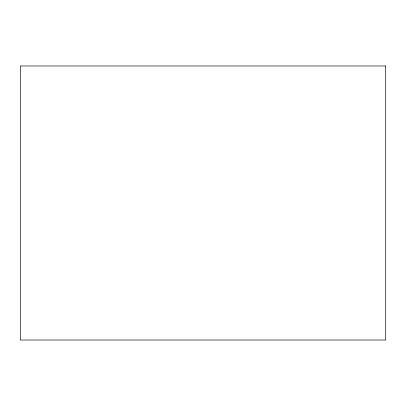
<?xml version="1.0" encoding="UTF-8"?>
<svg xmlns="http://www.w3.org/2000/svg" width="406" height="406" viewBox="0 0 406 406"><rect width="100%" height="100%" fill="white"/><g stroke="black" fill="none" stroke-linecap="round" stroke-linejoin="round"><path stroke-width="0.61" d="M385.7 65.975L20.3 65.975L20.3 340.025L385.7 340.025L385.7 65.975"/></g></svg>
